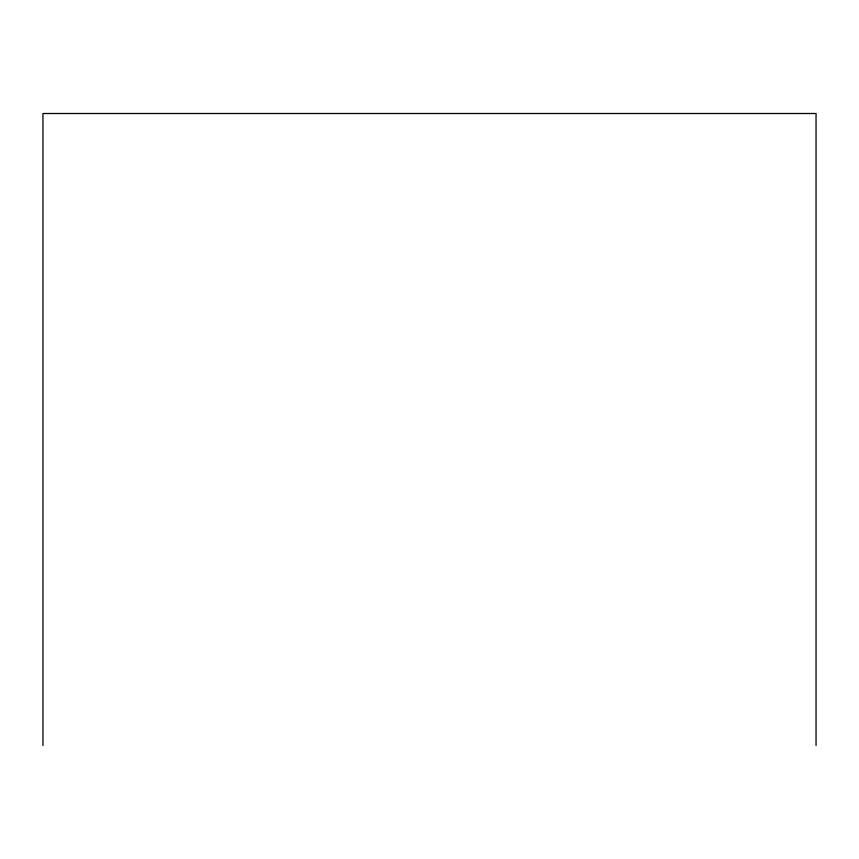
<?xml version="1.0" encoding="UTF-8"?>
<svg xmlns="http://www.w3.org/2000/svg" width="859" height="859" viewBox="0 0 859 859"><rect width="100%" height="100%" fill="white"/><g stroke="black" fill="none" stroke-linecap="round" stroke-linejoin="round"><path stroke-width="1.29" d="M816.05 745.494L816.05 113.506L42.95 113.506L42.95 745.494"/></g></svg>
